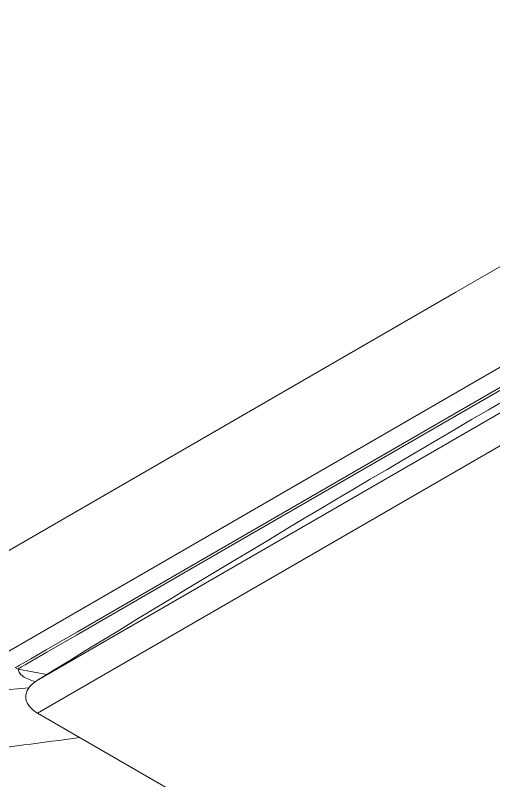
# Model space of a CAD drawing. Header units: millimetres. Extents: x 474.7 to 528.3, y 13.1 to 23.5.
# Drawn here: x 513.78801 to 513.79993, y 18.55996 to 18.57899 of the extents above; entities that cross this region are included whole.
import ezdxf

# ---------------------------------------------------------------- set-up
doc = ezdxf.new("R2010")
doc.units = ezdxf.units.MM
doc.header["$LTSCALE"] = 2.5
doc.layers.add('I-ARQ', color=8, linetype='Continuous')

msp = doc.modelspace()

# ---------------------------------------------------------------- linework, layer by layer
at = {"layer": 'I-ARQ', "lineweight": 5}
for points in [[(513.816694, 18.582333, 20.103829), (513.816694, 18.582333, 20.103829), (513.798983, 18.572108, 20.118289), (513.798983, 18.572108, 20.118289)], [(513.81406, 18.577174, 20.111125), (513.81406, 18.577174, 20.111125), (513.788546, 18.562443, 20.131957), (513.788546, 18.562443, 20.131957)], [(513.81537, 18.577113, 20.111211), (513.81537, 18.577113, 20.111211), (513.788568, 18.561638, 20.133096), (513.788568, 18.561638, 20.133096)], [(513.781273, 18.561883, 20.13275), (513.781273, 18.561883, 20.13275), (513.798983, 18.572108, 20.118289), (513.798983, 18.572108, 20.118289)], [(513.783436, 18.560634, 20.134516), (513.783436, 18.560634, 20.134516), (513.801147, 18.570859, 20.120056), (513.801147, 18.570859, 20.120056)], [(513.801917, 18.570414, 20.120685), (513.797387, 18.567798, 20.124384), (513.792929, 18.565141, 20.128142), (513.788546, 18.562443, 20.131957)], [(513.788014, 18.562775, 20.131487), (513.788014, 18.562775, 20.131487), (513.788088, 18.562733, 20.131547), (513.788088, 18.562733, 20.131547)], [(513.788088, 18.562733, 20.131547), (513.788088, 18.562733, 20.131547), (513.788802, 18.562601, 20.131734), (513.788802, 18.562601, 20.131734)], [(513.788546, 18.562443, 20.131957), (513.788176, 18.562215, 20.13228), (513.788185, 18.561859, 20.132783), (513.788568, 18.561638, 20.133096)], [(513.78835, 18.562267, 20.132206), (513.78835, 18.562267, 20.132206), (513.787013, 18.562154, 20.132366), (513.787013, 18.562154, 20.132366)], [(513.788568, 18.561638, 20.133096), (513.788568, 18.561638, 20.133096), (513.812405, 18.547875, 20.152559), (513.812405, 18.547875, 20.152559)], [(513.789623, 18.561029, 20.133957), (513.78776, 18.560785, 20.134302), (513.785899, 18.560537, 20.134653), (513.78404, 18.560285, 20.13501)]]:
    msp.add_open_spline(points, degree=3, dxfattribs=at)
for points, knots in [([(513.801588, 18.570604, 20.120416), (513.801588, 18.570604, 20.120416), (513.792872, 18.565572, 20.127533), (513.792872, 18.565572, 20.127533), (513.792872, 18.565572, 20.127533), (513.792872, 18.565572, 20.127533), (513.789561, 18.56366, 20.130236), (513.789561, 18.56366, 20.130236), (513.789561, 18.56366, 20.130236), (513.789561, 18.56366, 20.130236), (513.788779, 18.563209, 20.130875), (513.788779, 18.563209, 20.130875), (513.788779, 18.563209, 20.130875), (513.788779, 18.563209, 20.130875), (513.788398, 18.562989, 20.131185), (513.788398, 18.562989, 20.131185), (513.788398, 18.562989, 20.131185), (513.788398, 18.562989, 20.131185), (513.788211, 18.562881, 20.131338), (513.788211, 18.562881, 20.131338), (513.788211, 18.562881, 20.131338), (513.788211, 18.562881, 20.131338), (513.788118, 18.562827, 20.131414), (513.788118, 18.562827, 20.131414), (513.788118, 18.562827, 20.131414), (513.788118, 18.562827, 20.131414), (513.788073, 18.562801, 20.131451), (513.788073, 18.562801, 20.131451), (513.788073, 18.562801, 20.131451), (513.788073, 18.562801, 20.131451), (513.788054, 18.562792, 20.131464), (513.788054, 18.562792, 20.131464), (513.788054, 18.562792, 20.131464), (513.788054, 18.562792, 20.131464), (513.788014, 18.562775, 20.131487), (513.788014, 18.562775, 20.131487)], [0, 0, 0, 0, 0.111111, 0.111111, 0.111111, 0.111111, 0.222222, 0.222222, 0.222222, 0.222222, 0.333333, 0.333333, 0.333333, 0.333333, 0.444444, 0.444444, 0.444444, 0.444444, 0.555556, 0.555556, 0.555556, 0.555556, 0.666667, 0.666667, 0.666667, 0.666667, 0.777778, 0.777778, 0.777778, 0.777778, 0.888889, 0.888889, 0.888889, 0.888889, 1, 1, 1, 1]), ([(513.800981, 18.570185, 20.121009), (513.800981, 18.570185, 20.121009), (513.792675, 18.565389, 20.12779), (513.792675, 18.565389, 20.12779), (513.792675, 18.565389, 20.12779), (513.792675, 18.565389, 20.12779), (513.789541, 18.56358, 20.130349), (513.789541, 18.56358, 20.130349), (513.789541, 18.56358, 20.130349), (513.789541, 18.56358, 20.130349), (513.7888, 18.563152, 20.130954), (513.7888, 18.563152, 20.130954), (513.7888, 18.563152, 20.130954), (513.7888, 18.563152, 20.130954), (513.788439, 18.562944, 20.131249), (513.788439, 18.562944, 20.131249), (513.788439, 18.562944, 20.131249), (513.788439, 18.562944, 20.131249), (513.788261, 18.562841, 20.131394), (513.788261, 18.562841, 20.131394), (513.788261, 18.562841, 20.131394), (513.788261, 18.562841, 20.131394), (513.788173, 18.562791, 20.131466), (513.788173, 18.562791, 20.131466), (513.788173, 18.562791, 20.131466), (513.788173, 18.562791, 20.131466), (513.788129, 18.562765, 20.131502), (513.788129, 18.562765, 20.131502), (513.788129, 18.562765, 20.131502), (513.788129, 18.562765, 20.131502), (513.788114, 18.562755, 20.131516), (513.788114, 18.562755, 20.131516), (513.788114, 18.562755, 20.131516), (513.788114, 18.562755, 20.131516), (513.788088, 18.562733, 20.131547), (513.788088, 18.562733, 20.131547)], [0, 0, 0, 0, 0.111111, 0.111111, 0.111111, 0.111111, 0.222222, 0.222222, 0.222222, 0.222222, 0.333333, 0.333333, 0.333333, 0.333333, 0.444444, 0.444444, 0.444444, 0.444444, 0.555556, 0.555556, 0.555556, 0.555556, 0.666667, 0.666667, 0.666667, 0.666667, 0.777778, 0.777778, 0.777778, 0.777778, 0.888889, 0.888889, 0.888889, 0.888889, 1, 1, 1, 1]), ([(513.788088, 18.562733, 20.131547), (513.788088, 18.562733, 20.131547), (513.788088, 18.562723, 20.131561), (513.788088, 18.562723, 20.131561), (513.788088, 18.562723, 20.131561), (513.788088, 18.562723, 20.131561), (513.788095, 18.562705, 20.131587), (513.788095, 18.562705, 20.131587), (513.788095, 18.562705, 20.131587), (513.788095, 18.562705, 20.131587), (513.788104, 18.56268, 20.131622), (513.788104, 18.56268, 20.131622), (513.788104, 18.56268, 20.131622), (513.788104, 18.56268, 20.131622), (513.788114, 18.562656, 20.131656), (513.788114, 18.562656, 20.131656), (513.788114, 18.562656, 20.131656), (513.788114, 18.562656, 20.131656), (513.788127, 18.562633, 20.131689), (513.788127, 18.562633, 20.131689), (513.788127, 18.562633, 20.131689), (513.788127, 18.562633, 20.131689), (513.788143, 18.562611, 20.131719), (513.788143, 18.562611, 20.131719), (513.788143, 18.562611, 20.131719), (513.788143, 18.562611, 20.131719), (513.788162, 18.56259, 20.131749), (513.788162, 18.56259, 20.131749), (513.788162, 18.56259, 20.131749), (513.788162, 18.56259, 20.131749), (513.788184, 18.56257, 20.131777), (513.788184, 18.56257, 20.131777), (513.788184, 18.56257, 20.131777), (513.788184, 18.56257, 20.131777), (513.78821, 18.562551, 20.131805), (513.78821, 18.562551, 20.131805), (513.78821, 18.562551, 20.131805), (513.78821, 18.562551, 20.131805), (513.788238, 18.562532, 20.131832), (513.788238, 18.562532, 20.131832), (513.788238, 18.562532, 20.131832), (513.788238, 18.562532, 20.131832), (513.788271, 18.562514, 20.131858), (513.788271, 18.562514, 20.131858), (513.788271, 18.562514, 20.131858), (513.788271, 18.562514, 20.131858), (513.788306, 18.562496, 20.131882), (513.788306, 18.562496, 20.131882), (513.788306, 18.562496, 20.131882), (513.788306, 18.562496, 20.131882), (513.788343, 18.56248, 20.131905), (513.788343, 18.56248, 20.131905), (513.788343, 18.56248, 20.131905), (513.788343, 18.56248, 20.131905), (513.788382, 18.562464, 20.131928), (513.788382, 18.562464, 20.131928), (513.788382, 18.562464, 20.131928), (513.788382, 18.562464, 20.131928), (513.788465, 18.562433, 20.131971), (513.788465, 18.562433, 20.131971), (513.788465, 18.562433, 20.131971), (513.788465, 18.562433, 20.131971), (513.788509, 18.562419, 20.131991), (513.788509, 18.562419, 20.131991)], [0, 0, 0, 0, 0.0625, 0.0625, 0.0625, 0.0625, 0.125, 0.125, 0.125, 0.125, 0.1875, 0.1875, 0.1875, 0.1875, 0.25, 0.25, 0.25, 0.25, 0.3125, 0.3125, 0.3125, 0.3125, 0.375, 0.375, 0.375, 0.375, 0.4375, 0.4375, 0.4375, 0.4375, 0.5, 0.5, 0.5, 0.5, 0.5625, 0.5625, 0.5625, 0.5625, 0.625, 0.625, 0.625, 0.625, 0.6875, 0.6875, 0.6875, 0.6875, 0.75, 0.75, 0.75, 0.75, 0.8125, 0.8125, 0.8125, 0.8125, 0.875, 0.875, 0.875, 0.875, 0.9375, 0.9375, 0.9375, 0.9375, 1, 1, 1, 1])]:
    msp.add_open_spline(points, degree=3, knots=knots, dxfattribs=at)

doc.saveas('drawing.dxf')
